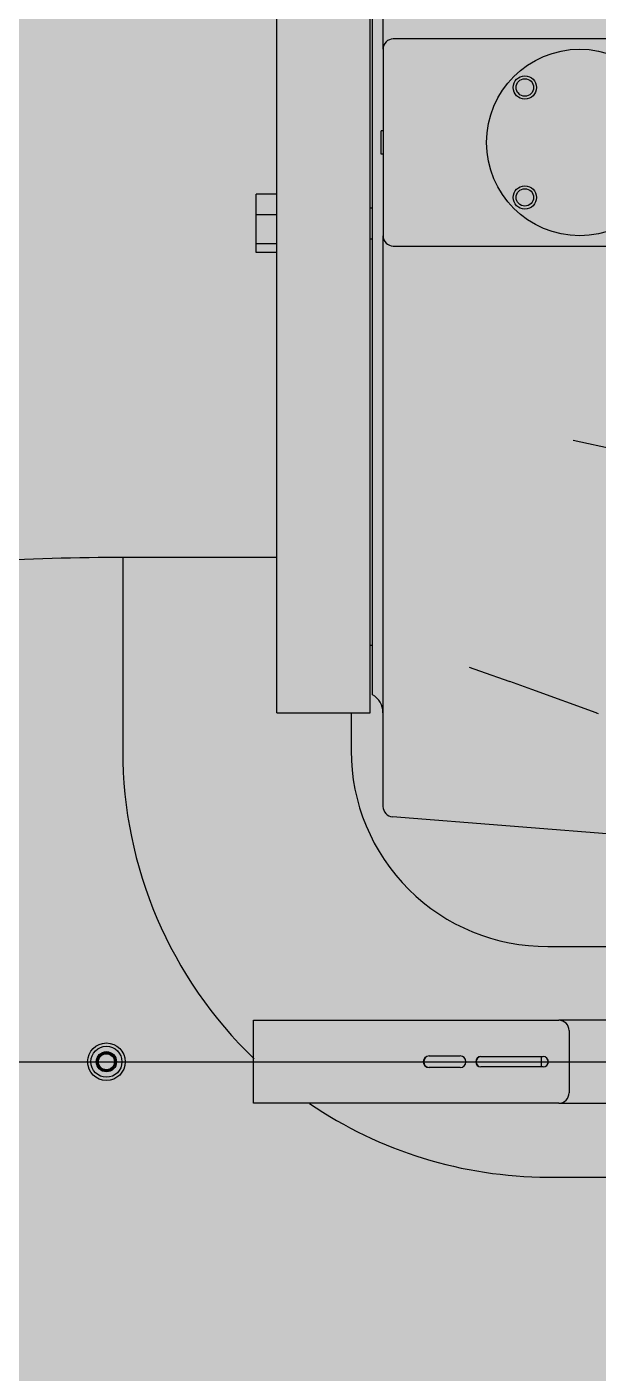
# Model space of a CAD drawing. Extents: x -18489 to 195597, y -1599 to 112111.
# Drawn here: x -14653.3 to -14618.3, y 2430.5 to 2512.8 of the extents above; entities that cross this region are included whole.
import ezdxf

# ---------------------------------------------------------------- set-up
doc = ezdxf.new("R2010")
doc.units = 0
doc.header["$LTSCALE"] = 100
for name, color, linetype in [('188K-SM-03-F10-MECH-EQ-Y2257103$0$0 Xref', 8, 'Continuous'), ('188K-SM-03-F10-MECH-EQ-Y2257103$0$M-EQU-FOUNDATION', 8, 'Continuous'), ('188K-SM-03-F10-MECH-EQ-Y2257103$0$Micron CUP L10 HVAC EQU$0$M-MECH-EQU', 136, 'Continuous'), ('188K-SM-03-F10-MECH-EQ-Y2257103$0$Micron CUP L10 HVAC EQU$0$M-PHASE1 AREA', 252, 'Continuous')]:
    doc.layers.add(name, color=color, linetype=linetype)

# ---------------------------------------------------------------- blocks, each defined once
blk = doc.blocks.new('188K-SM-03-F10-MECH-EQ-Y2257103$0$Micron CUP L10 HVAC EQU$0$A$C0c53ceb0')
at = {"layer": '188K-SM-03-F10-MECH-EQ-Y2257103$0$Micron CUP L10 HVAC EQU$0$M-PHASE1 AREA'}
for p, q in [((15051.75687, 15534.56999), (15051.75687, 16232.33485)), ((15108.84673, 15534.56999), (15108.84673, 16232.33485)), ((15110.42127, 15545.57249), (15110.42127, 16221.3364)), ((15116.77802, 16114.2195), (15116.77802, 15940.54431)), ((15300.7208, 15946.8059), (15123.12133, 15946.8059)), ((15116.85974, 15940.54431), (15116.85974, 15826.36459)), ((15116.77802, 15890.59702), (15115.76309, 15890.59702)), ((15115.76309, 15876.31191), (15115.76309, 15890.59698)), ((15116.77802, 15876.31187), (15115.76309, 15876.31187)), ((15039.07024, 15816.09382), (15039.07024, 15851.76637)), ((15051.75687, 15851.76637), (15039.07024, 15851.76637)), ((15051.75687, 15839.25853), (15039.07024, 15839.25853)), ((15108.84673, 15843.44507), (15110.42127, 15843.44507)), ((15108.84673, 15824.41512), (15110.42127, 15824.41512)), ((15116.77802, 15826.36459), (15116.77802, 15477.25689)), ((15051.75687, 15821.42226), (15039.07024, 15821.42226)), ((15051.75687, 15816.09382), (15039.07024, 15816.09382)), ((15123.12133, 15820.10299), (15300.7208, 15820.10299)), ((15233.16169, 15701.37732), (15233.16493, 15701.37672)), ((15233.16169, 15701.37732), (15259.50141, 15695.60954)), ((14948.12346, 15629.70178), (14954.64373, 15629.71974)), ((14954.64373, 15629.71974), (15051.75687, 15629.71974)), ((14957.43623, 15629.71974), (14957.43623, 15511.30448)), ((15110.43506, 15575.77657), (15108.84673, 15575.77657)), ((15169.58458, 15562.45642), (15175.92273, 15560.21265)), ((15175.92273, 15560.21265), (15194.51409, 15553.60452)), ((15207.88726, 15548.80283), (15194.51409, 15553.60452)), ((15247.25382, 15534.56003), (15207.88726, 15548.80283)), ((15051.75687, 15534.56998), (15108.84673, 15534.56998)), ((15097.28891, 15534.56998), (15097.28891, 15511.30448)), ((15247.25378, 15534.56005), (15247.56939, 15534.44158)), ((15247.56939, 15534.44158), (15248.49088, 15534.04495)), ((15321.6783, 15455.0902), (15122.61824, 15470.92787)), ((15217.6621, 15391.58247), (15282.91736, 15391.58247)), ((15037.4468, 15295.63168), (15037.4468, 15346.37822)), ((15037.4468, 15346.37822), (15224.42498, 15346.37822)), ((15287.83118, 15346.37822), (15224.42498, 15346.37822)), ((15230.76829, 15340.03491), (15230.76829, 15301.975)), ((13383.58898, 15321.00495), (18509.19987, 15321.00495)), ((15145.00664, 15324.55721), (15164.03659, 15324.55721)), ((15176.72323, 15324.17661), (15214.78313, 15324.17661)), ((15213.80845, 15317.82515), (15213.80576, 15324.18445)), ((15217.6621, 15322.29542), (15217.6621, 15319.71449)), ((15164.03659, 15317.4527), (15145.00664, 15317.4527)), ((15214.78313, 15317.8333), (15176.72323, 15317.8333)), ((15224.42498, 15295.63168), (15037.4468, 15295.63168)), ((15224.42498, 15295.63168), (15293.4133, 15295.63168)), ((15217.66048, 15250.43001), (15282.91574, 15250.43001))]:
    blk.add_line(p, q, dxfattribs=at)
for centre, radius in [((15237.28763, 15883.45445), 57.08986), ((15203.6471, 15917.09497), 7.12989), ((15203.6471, 15917.09497), 5.32839), ((15203.6471, 15849.81392), 7.12989), ((15203.6471, 15849.81392), 5.32839), ((14947.44676, 15321.00495), 11.4879), ((14947.44676, 15321.00495), 9.51498), ((14947.44676, 15321.00495), 6.17839), ((14947.44676, 15321.00495), 5.67682), ((14947.44676, 15321.00495), 5.29033), ((14947.44676, 15321.00495), 4.90973)]:
    blk.add_circle(centre, radius, dxfattribs=at)
for centre, radius, start, end in [((15123.12133, 15940.54431), 6.2616, 90, 180), ((15123.12133, 15826.36459), 6.2616, 180, 270), ((15104.09138, 15534.57197), 12.68664, 0, 60.06999585), ((15218.31152, 15511.30448), 260.87528, 180, 226.26205073), ((15217.01268, 15511.30448), 119.72378, 180, 270.31079016), ((15123.12133, 15477.2512), 6.34332, 180, 265.451), ((15224.42498, 15340.03491), 6.34332, 0, 90), ((15145.00664, 15321.00495), 3.55226, 90, 270), ((15145.26037, 15321.00495), 3.55226, 94.16545684, 265.83454316), ((15164.03659, 15321.00495), 3.55226, 270, 90), ((15176.72323, 15321.00495), 3.17166, 90, 270), ((15176.97696, 15321.00495), 3.17166, 94.68569801, 265.31430199), ((15214.78313, 15321.00495), 3.17166, 270, 90), ((15218.31152, 15511.30448), 260.87528, 235.84772991, 269.85736929), ((15224.42498, 15301.975), 6.34332, 270, 0)]:
    blk.add_arc(centre, radius, start, end, dxfattribs=at)
for points, knots in [([(14194.25728, 15738.90054), (14194.27998, 15741.10988), (14194.32761, 15743.31912), (14194.40018, 15745.52824), (14195.05805, 15765.55535), (14200.44006, 15805.35349), (14219.97057, 15861.59428), (14249.10166, 15911.9367), (14285.34623, 15955.01975), (14326.32888, 15990.78427), (14370.40834, 16020.14166), (14416.89424, 16044.39298), (14465.78059, 16064.70314), (14517.31456, 16081.91635), (14571.70513, 16096.54278), (14628.99527, 16108.84623), (14710.32792, 16122.52288), (14817.01443, 16133.83241), (14903.89565, 16137.01027), (14948.14745, 16137.17185)], [-0.007090964, -0.007090964, -0.007090964, -0.007090964, 0, 0, 0, 0.064284052, 0.127802675, 0.189834336, 0.249817398, 0.307610148, 0.363752779, 0.419333876, 0.475560666, 0.533409799, 0.593518363, 0.656161075, 0.721321658, 0.858033911, 1, 1, 1, 1]), ([(14643.18317, 15588.58429), (14645.21997, 15589.34421), (14647.26442, 15590.08223), (14649.31654, 15590.7983), (14656.8255, 15593.4185), (14674.00223, 15598.66829), (14702.68479, 15605.7582), (14736.45564, 15612.44338), (14788.53417, 15620.54187), (14859.52071, 15627.50877), (14917.96078, 15629.5535), (14948.12346, 15629.70178)], [-0.021561649, -0.021561649, -0.021561649, -0.021561649, 0, 0, 0, 0.078896744, 0.178041664, 0.29299925, 0.420300963, 0.70077071, 1, 1, 1, 1])]:
    blk.add_open_spline(points, degree=3, knots=knots, dxfattribs=at)
blk = doc.blocks.new('188K-SM-03-F10-MECH-EQ-Y2257103$0$Micron CUP L10 HVAC EQU')
at = {"layer": '188K-SM-03-F10-MECH-EQ-Y2257103$0$Micron CUP L10 HVAC EQU$0$M-MECH-EQU'}
blk.add_blockref('188K-SM-03-F10-MECH-EQ-Y2257103$0$Micron CUP L10 HVAC EQU$0$A$C0c53ceb0', (-206166.7, 2082.18), dxfattribs=at)
blk = doc.blocks.new('188K-SM-03-F10-MECH-EQ-Y2257103')
at = {"layer": '188K-SM-03-F10-MECH-EQ-Y2257103$0$M-EQU-FOUNDATION'}
h = blk.add_hatch(dxfattribs=at)
h.set_pattern_fill('AR-CONC', color=256, scale=0.1)
h.set_pattern_definition([(50, (4473.521, 709.199), (18.218467, -1.593909), [1.905, -20.955]), (355, (4473.521, 709.2), (-3.524342, 19.105685), [1.524, -16.764058]), (100.45144, (4475.04, 709.066), (14.694125, 17.511775), [1.619001, -17.809024]), (46.1842, (4473.521, 714.28), (27.107904, -4.204233), [2.8575, -31.4325]), (96.63556, (4475.78, 713.93), (23.740413, 24.742612), [2.428502, -26.71356]), (351.18415, (4473.52, 714.28), (23.740413, 24.742612), [2.285997, -25.145973]), (21, (4476.061, 713.009), (15.161439, -10.22652), [1.905, -20.955]), (326, (4476.061, 713.01), (6.180203, 18.418797), [1.524, -16.764]), (71.45144, (4477.325, 712.157), (21.341642, 8.192277), [1.619001, -17.808994]), (37.5, (4473.5214, 709.199), (0.3088603, 8.4555039), [0, -16.5608, 0, -17.018, 0, -16.8275]), (7.5, (4473.521, 709.199), (6.6819663, 10.0180575), [0, -9.7028, 0, -16.1798, 0, -6.4135]), (327.5, (4467.857, 709.199), (13.5590595, -0.5728744), [0, -6.35, 0, -19.812, 0, -26.289]), (317.5, (4465.317, 709.199), (14.812918, 2.542649), [0, -8.255, 0, -13.1572, 0, -18.669])])
h.paths.add_polyline_path([(-14928.149, 5602.459), (-14278.149, 5602.459), (-14278.149, 1902.459), (-14928.149, 1902.459)], flags=16)
h.paths.add_polyline_path([(-14933.149, 5607.459), (-14273.149, 5607.459), (-14273.149, 1897.459), (-14933.149, 1897.459)])
h = blk.add_hatch(dxfattribs=at)
h.set_pattern_fill('AR-CONC', color=256, scale=0.3)
h.set_pattern_definition([(50, (4473.52, 709.2), (54.6554, -4.78173), [5.715, -62.865]), (355, (4473.52, 709.2), (-10.57303, 57.31705), [4.572, -50.29218]), (100.45144, (4478.076, 708.8), (44.08237, 52.53533), [4.857, -53.42707]), (46.1842, (4473.52, 724.44), (81.32371, -12.6127), [8.5725, -94.2975]), (96.63556, (4480.3, 723.39), (71.22124, 74.22784), [7.2855, -80.14068]), (351.18415, (4473.52, 724.44), (71.22124, 74.22784), [6.858, -75.43792]), (21, (4481.14, 720.63), (45.48432, -30.67956), [5.715, -62.865]), (326, (4481.14, 720.63), (18.54061, 55.25639), [4.572, -50.292]), (71.45144, (4484.93, 718.07), (64.02493, 24.57683), [4.857, -53.42698]), (37.5, (4473.521, 709.2), (0.926581, 25.366512), [0, -49.6824, 0, -51.054, 0, -50.4825]), (7.5, (4473.52, 709.2), (20.0459, 30.054172), [0, -29.1084, 0, -48.5394, 0, -19.2405]), (327.5, (4456.529, 709.2), (40.677179, -1.718623), [0, -19.05, 0, -59.436, 0, -78.867]), (317.5, (4448.91, 709.2), (44.438754, 7.62795), [0, -24.765, 0, -39.4716, 0, -56.007])])
h.paths.add_polyline_path([(-14918.149, 5592.459), (-14288.149, 5592.459), (-14288.149, 1912.459), (-14918.149, 1912.459)])
at = {"layer": '188K-SM-03-F10-MECH-EQ-Y2257103$0$0 Xref', "xscale": 0.1, "yscale": 0.1, "zscale": 0.1}
blk.add_blockref('188K-SM-03-F10-MECH-EQ-Y2257103$0$Micron CUP L10 HVAC EQU', (4473.521, 709.199), dxfattribs=at)

msp = doc.modelspace()

# ---------------------------------------------------------------- block references
msp.add_blockref('188K-SM-03-F10-MECH-EQ-Y2257103', (0, 0))

doc.saveas('drawing.dxf')
